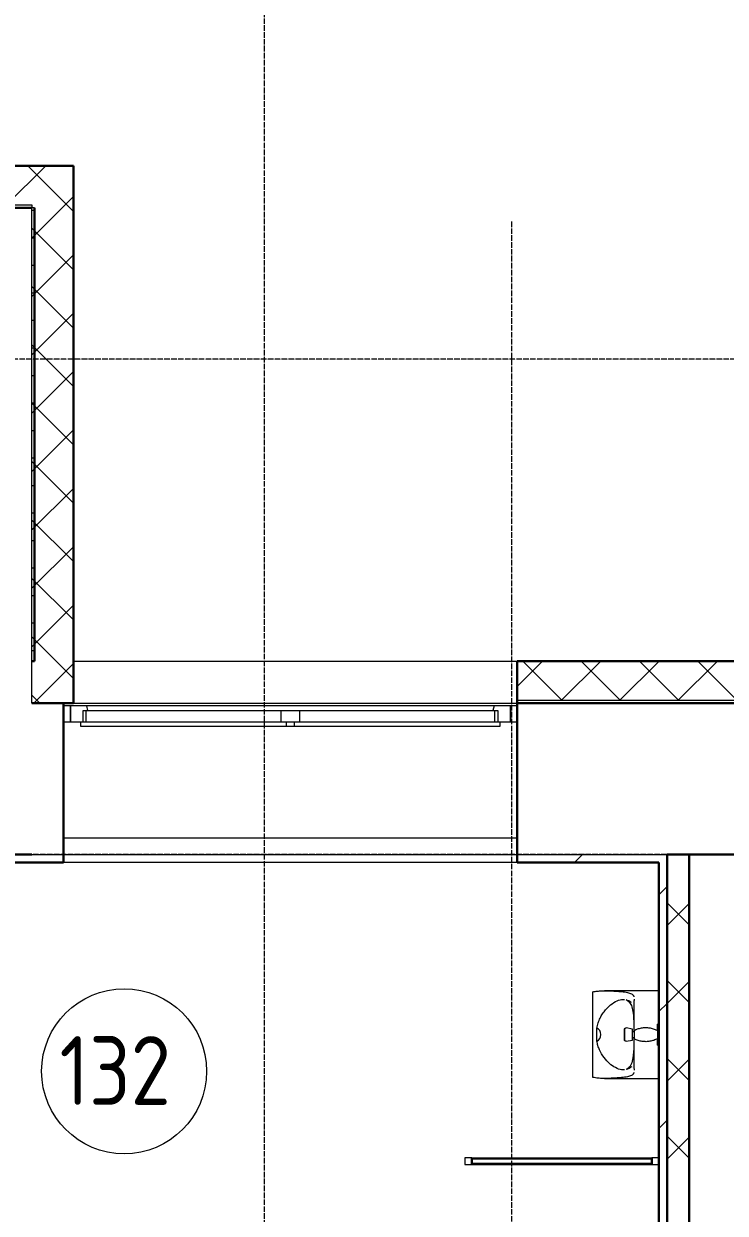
# Model space of a CAD drawing. Header units: millimetres. Extents: x -215207 to 92095, y -30385 to 123050.
# Drawn here: x -159009 to -156458, y -2063 to 2260 of the extents above; entities that cross this region are included whole.
import ezdxf

# ---------------------------------------------------------------- set-up
doc = ezdxf.new("R2010")
doc.units = ezdxf.units.MM
doc.linetypes.add('ADSK_Линия сетки', pattern=[25, 20, -2.5, 0, -2.5])
for name, color, linetype, lineweight in [('_ Окна', 7, 'Continuous', 9), ('Витраж', 7, 'Continuous', 9), ('Марки помещений', 7, 'Continuous', 20), ('Окна', 7, 'Continuous', 9), ('Оси', 7, 'Continuous', 9), ('Сантехника', 7, 'Continuous', 20), ('Стены внутренние', 7, 'Continuous', 20), ('Стены наружные', 7, 'Continuous', 20), ('Стены разрез', 7, 'Continuous', 30), ('Стены штриховка', 7, 'Continuous', 9)]:
    doc.layers.add(name, color=color, linetype=linetype, lineweight=lineweight)
doc.styles.add('GOST Common_3', font='GOST_Common.ttf', dxfattribs={"width": 0.9, "height": 2.5})

# ---------------------------------------------------------------- blocks, each defined once
blk = doc.blocks.new('1 этаж 21082025')
at = {"layer": '_ Окна'}
for p, q in [((41095.4, -31660), (41070.4, -31660)), ((41095.4, -31718), (41095.4, -31660)), ((42720.4, -31660), (42695.4, -31660)), ((42695.4, -31660), (42695.4, -31718)), ((41070.4, -31718), (41095.4, -31718)), ((42695.4, -31718), (42720.4, -31718))]:
    blk.add_line(p, q, dxfattribs=at)
at = {"layer": '_ Окна', "lineweight": 18}
for p, q in [((41154.9, -31660), (41095.4, -31660)), ((41095.4, -31660), (41095.4, -31718)), ((41141.4, -31718), (41141.4, -31677)), ((41141.4, -31677), (41153.4, -31677)), ((41159.4, -31677), (41154.9, -31660)), ((42636, -31660), (42631.4, -31677)), ((42695.4, -31660), (42636, -31660)), ((42637.4, -31677), (42649.4, -31677)), ((42649.4, -31677), (42649.4, -31718)), ((42695.4, -31718), (42695.4, -31660)), ((41095.4, -31718), (41133.4, -31718)), ((42657.4, -31718), (42695.4, -31718))]:
    blk.add_line(p, q, dxfattribs=at)
at = {"layer": 'Витраж', "lineweight": 18, "extrusion": (0, 0, -1)}
for p, q in [((42555, -33302.5), (42530, -33302.5)), ((42530, -33302.5), (42530, -33327.5)), ((42555, -33327.5), (42555, -33302.5)), ((42530, -33327.5), (42555, -33327.5))]:
    blk.add_line(p, q, dxfattribs=at)
at = {"layer": 'Витраж'}
for p, q in [((42555, -33302.5), (43210, -33302.5)), ((42555, -33327.5), (43210, -33327.5))]:
    blk.add_line(p, q, dxfattribs=at)
at = {"layer": 'Витраж', "lineweight": 18}
for p, q in [((43235, -33302.5), (43210, -33302.5)), ((43210, -33302.5), (43210, -33327.5)), ((43235, -33327.5), (43235, -33302.5)), ((43210, -33327.5), (43235, -33327.5))]:
    blk.add_line(p, q, dxfattribs=at)
at = {"layer": 'Марки помещений'}
blk.add_circle((41291, -32988.3), 300, dxfattribs=at)
at = {"layer": 'Окна'}
for p, q in [((41153.4, -31677), (41860.4, -31677)), ((41153.4, -31718), (41153.4, -31677)), ((42636, -31660), (41154.9, -31660)), ((41860.4, -31677), (41930.4, -31677)), ((41860.4, -31677), (41860.4, -31718)), ((41930.4, -31677), (42637.4, -31677)), ((41930.4, -31718), (41930.4, -31677)), ((42637.4, -31677), (42637.4, -31718)), ((41133.4, -31718), (41880.4, -31718)), ((41133.4, -31735), (41133.4, -31718)), ((41880.4, -31718), (41910.4, -31718)), ((41880.4, -31718), (41880.4, -31735)), ((41910.4, -31718), (42657.4, -31718)), ((41910.4, -31735), (41910.4, -31718)), ((42657.4, -31718), (42657.4, -31735)), ((41880.4, -31735), (41133.4, -31735)), ((41910.4, -31735), (41880.4, -31735)), ((42657.4, -31735), (41910.4, -31735))]:
    blk.add_line(p, q, dxfattribs=at)
at = {"layer": 'Оси', "linetype": 'ADSK_Линия сетки'}
for p, q in [((41800, 5350.6), (41800, -60626.1)), ((42700, -29900), (42700, -59356.1)), ((62867.3, -30400), (-14072.3, -30400)), ((62867.3, -32200), (-14072.3, -32200))]:
    blk.add_line(p, q, dxfattribs=at)
at = {"layer": 'Сантехника'}
for p, q in [((42995, -33010.5), (42995, -32699.5)), ((43235, -32695.5), (43037.9, -32695.5)), ((43120.3, -32730.5), (43116.3, -32728.9)), ((43125.8, -32732.8), (43120.3, -32730.5)), ((43131.2, -32735.4), (43125.8, -32732.8)), ((43136.4, -32738.2), (43131.2, -32735.4)), ((43144.8, -32745), (43144.8, -32846.3)), ((43009.8, -32855), (43009.8, -32831.4)), ((43110.5, -32835), (43110.6, -32834.8)), ((43110.5, -32835.2), (43110.5, -32835)), ((43110.5, -32835.3), (43110.5, -32835.2)), ((43110.5, -32835.5), (43110.5, -32835.3)), ((43110.5, -32835.7), (43110.5, -32835.5)), ((43110.5, -32835.7), (43110.5, -32835.8)), ((43110.5, -32835.9), (43110.5, -32835.8)), ((43110.5, -32835.8), (43110.5, -32835.8)), ((43110.5, -32835.8), (43110.5, -32835.8)), ((43110.5, -32835.8), (43110.5, -32835.8)), ((43110.5, -32835.8), (43110.5, -32835.9)), ((43110.5, -32836), (43110.5, -32835.9)), ((43110.5, -32835.9), (43110.5, -32836)), ((43110.5, -32836.2), (43110.5, -32836)), ((43110.5, -32836), (43110.5, -32836.1)), ((43110.5, -32836.1), (43110.5, -32836.3)), ((43110.5, -32836.4), (43110.5, -32836.2)), ((43110.5, -32836.3), (43110.5, -32836.5)), ((43110.5, -32836.6), (43110.5, -32836.4)), ((43110.5, -32836.5), (43110.5, -32836.7)), ((43110.5, -32836.8), (43110.5, -32836.6)), ((43110.5, -32836.7), (43110.5, -32837)), ((43110.5, -32837.1), (43110.5, -32836.8)), ((43110.5, -32837), (43110.5, -32837.3)), ((43110.5, -32837.4), (43110.5, -32837.1)), ((43110.5, -32837.3), (43110.5, -32837.6)), ((43110.5, -32837.7), (43110.5, -32837.4)), ((43110.5, -32837.6), (43110.5, -32837.9)), ((43110.5, -32838), (43110.5, -32837.7)), ((43110.5, -32837.9), (43110.5, -32838.3)), ((43110.5, -32838.4), (43110.5, -32838)), ((43110.5, -32838.3), (43110.5, -32838.7)), ((43110.5, -32838.8), (43110.5, -32838.4)), ((43110.5, -32838.7), (43110.5, -32839.1)), ((43110.5, -32839.2), (43110.5, -32838.8)), ((43110.5, -32839.1), (43110.5, -32839.6)), ((43110.5, -32839.7), (43110.5, -32839.2)), ((43110.5, -32839.6), (43110.5, -32840)), ((43110.5, -32840.2), (43110.5, -32839.7)), ((43110.5, -32840), (43110.5, -32840.5)), ((43110.5, -32840.7), (43110.5, -32840.2)), ((43110.5, -32840.5), (43110.5, -32841)), ((43110.5, -32841.2), (43110.5, -32840.7)), ((43110.5, -32841), (43110.5, -32841.6)), ((43110.5, -32841.7), (43110.5, -32841.2)), ((43110.5, -32841.6), (43110.5, -32842.2)), ((43110.5, -32842.3), (43110.5, -32841.7)), ((43110.5, -32842.2), (43110.5, -32842.7)), ((43110.5, -32842.9), (43110.5, -32842.3)), ((43110.5, -32842.7), (43110.5, -32843.3)), ((43110.5, -32843.5), (43110.5, -32842.9)), ((43110.5, -32843.3), (43110.5, -32844)), ((43110.5, -32844.1), (43110.5, -32843.5)), ((43110.5, -32844), (43110.5, -32844.6)), ((43110.5, -32844.8), (43110.5, -32844.1)), ((43110.5, -32844.6), (43110.5, -32845.3)), ((43110.5, -32845.4), (43110.5, -32844.8)), ((43110.5, -32845.3), (43110.5, -32845.9)), ((43110.5, -32846.1), (43110.5, -32845.4)), ((43110.5, -32845.9), (43110.5, -32846.6)), ((43110.5, -32846.8), (43110.5, -32846.1)), ((43110.5, -32846.6), (43110.5, -32847.3)), ((43110.5, -32847.5), (43110.5, -32846.8)), ((43110.5, -32847.3), (43110.5, -32848)), ((43110.5, -32848.2), (43110.5, -32847.5)), ((43110.5, -32848), (43110.5, -32848.7)), ((43110.5, -32848.9), (43110.5, -32848.2)), ((43110.5, -32848.7), (43110.5, -32849.5)), ((43110.5, -32849.7), (43110.5, -32848.9)), ((43110.5, -32849.5), (43110.5, -32850.2)), ((43110.5, -32850.4), (43110.5, -32849.7)), ((43110.5, -32850.2), (43110.5, -32851)), ((43110.5, -32851.2), (43110.5, -32850.4)), ((43110.5, -32851), (43110.5, -32851.7)), ((43110.5, -32851.9), (43110.5, -32851.2)), ((43110.5, -32851.7), (43110.5, -32852.5)), ((43110.6, -32834.6), (43110.7, -32834.4)), ((43110.6, -32834.8), (43110.6, -32834.6)), ((43110.7, -32834.2), (43110.8, -32834)), ((43110.7, -32834.4), (43110.7, -32834.2)), ((43110.8, -32834), (43110.9, -32833.8)), ((43110.9, -32833.6), (43111, -32833.4)), ((43110.9, -32833.8), (43110.9, -32833.6)), ((43111, -32833.4), (43111.1, -32833.3)), ((43111.1, -32833.3), (43111.2, -32833.1)), ((43111.2, -32833.1), (43111.3, -32832.9)), ((43111.3, -32832.9), (43111.4, -32832.8)), ((43111.4, -32832.8), (43111.6, -32832.6)), ((43111.6, -32832.6), (43111.7, -32832.5)), ((43111.7, -32832.5), (43111.8, -32832.3)), ((43111.8, -32832.3), (43112, -32832.2)), ((43112, -32832.2), (43112.1, -32832)), ((43112.1, -32832), (43112.3, -32831.9)), ((43112.3, -32831.9), (43112.4, -32831.8)), ((43112.4, -32831.8), (43112.6, -32831.7)), ((43112.6, -32831.7), (43112.8, -32831.5)), ((43112.8, -32831.5), (43112.9, -32831.4)), ((43112.9, -32831.4), (43113.1, -32831.3)), ((43113.1, -32831.3), (43113.3, -32831.2)), ((43113.3, -32831.2), (43113.5, -32831.2)), ((43113.5, -32831.2), (43113.6, -32831.1)), ((43113.6, -32831.1), (43113.8, -32831)), ((43113.8, -32831), (43114, -32831)), ((43114, -32831), (43114.2, -32830.9)), ((43114.2, -32830.9), (43114.4, -32830.9)), ((43114.4, -32830.9), (43114.6, -32830.8)), ((43114.6, -32830.8), (43114.8, -32830.8)), ((43114.8, -32830.8), (43115, -32830.8)), ((43115, -32830.8), (43115.2, -32830.8)), ((43115.2, -32830.8), (43115.4, -32830.7)), ((43115.4, -32830.7), (43115.6, -32830.8)), ((43115.6, -32830.8), (43115.8, -32830.8)), ((43115.8, -32830.8), (43116, -32830.8)), ((43116, -32830.8), (43116.2, -32830.8)), ((43116.2, -32830.8), (43116.3, -32830.8)), ((43140, -32835), (43116.3, -32830.8)), ((43140, -32855), (43140, -32835)), ((43145, -32845), (43140, -32845)), ((43144.6, -32831.1), (43144.6, -32846.3)), ((43145, -32840), (43148.2, -32838.4)), ((43145, -32840), (43145, -32855)), ((43148.2, -32838.4), (43151.5, -32836.9)), ((43151.5, -32836.9), (43154.8, -32835.5)), ((43154.8, -32835.5), (43158.2, -32834.2)), ((43158.2, -32834.2), (43161.6, -32833.1)), ((43161.6, -32833.1), (43165.1, -32832.2)), ((43165.1, -32832.2), (43168.6, -32831.3)), ((43168.6, -32831.3), (43172.1, -32830.7)), ((43172.1, -32830.7), (43175.7, -32830.1)), ((43175.7, -32830.1), (43179.2, -32829.7)), ((43179.2, -32829.7), (43182.8, -32829.5)), ((43182.8, -32829.5), (43186.4, -32829.3)), ((43186.4, -32829.3), (43190, -32829.4)), ((43190, -32829.4), (43193.6, -32829.5)), ((43193.6, -32829.5), (43197.2, -32829.9)), ((43197.2, -32829.9), (43200.8, -32830.3)), ((43200.8, -32830.3), (43204.3, -32830.9)), ((43204.3, -32830.9), (43207.9, -32831.7)), ((43207.9, -32831.7), (43211.3, -32832.6)), ((43211.3, -32832.6), (43214.8, -32833.6)), ((43214.8, -32833.6), (43218.2, -32834.7)), ((43218.2, -32834.7), (43221.6, -32836)), ((43221.6, -32836), (43224.9, -32837.5)), ((43224.9, -32837.5), (43228.1, -32839)), ((43228.1, -32839), (43230, -32840)), ((43230, -32819.4), (43230.1, -32819.2)), ((43230, -32819.6), (43230, -32819.4)), ((43230, -32819.8), (43230, -32819.6)), ((43230, -32820), (43230, -32819.8)), ((43230, -32820.1), (43230, -32820)), ((43230, -32820), (43230, -32820)), ((43230, -32820), (43230, -32820)), ((43230, -32820), (43230, -32820.1)), ((43230, -32820.3), (43230, -32820.1)), ((43230, -32820.1), (43230, -32820.3)), ((43230, -32820.5), (43230, -32820.3)), ((43230, -32820.3), (43230, -32820.4)), ((43230, -32820.4), (43230, -32820.7)), ((43230, -32820.8), (43230, -32820.5)), ((43230, -32820.7), (43230, -32821)), ((43230, -32821.1), (43230, -32820.8)), ((43230, -32821), (43230, -32821.4)), ((43230, -32821.5), (43230, -32821.1)), ((43230, -32821.4), (43230, -32821.8)), ((43230, -32821.9), (43230, -32821.5)), ((43230, -32821.8), (43230, -32822.2)), ((43230, -32822.4), (43230, -32821.9)), ((43230, -32822.2), (43230, -32822.8)), ((43230, -32822.9), (43230, -32822.4)), ((43230, -32822.8), (43230, -32823.3)), ((43230, -32823.5), (43230, -32822.9)), ((43230, -32823.3), (43230, -32824)), ((43230, -32824.1), (43230, -32823.5)), ((43230, -32824), (43230, -32824.6)), ((43230, -32824.8), (43230, -32824.1)), ((43230, -32824.6), (43230, -32825.3)), ((43230, -32825.5), (43230, -32824.8)), ((43230, -32825.3), (43230, -32826.1)), ((43230, -32826.3), (43230, -32825.5)), ((43230, -32826.1), (43230, -32826.9)), ((43230, -32827.2), (43230, -32826.3)), ((43230, -32826.9), (43230, -32827.8)), ((43230, -32828), (43230, -32827.2)), ((43230, -32827.8), (43230, -32828.7)), ((43230, -32828.9), (43230, -32828)), ((43230, -32828.7), (43230, -32829.6)), ((43230, -32829.9), (43230, -32828.9)), ((43230, -32829.6), (43230, -32830.6)), ((43230, -32830.9), (43230, -32829.9)), ((43230, -32830.6), (43230, -32831.6)), ((43230, -32831.9), (43230, -32830.9)), ((43230, -32831.6), (43230, -32832.7)), ((43230, -32833), (43230, -32831.9)), ((43230, -32832.7), (43230, -32833.8)), ((43230, -32834.1), (43230, -32833)), ((43230, -32833.8), (43230, -32834.9)), ((43230, -32835.2), (43230, -32834.1)), ((43230, -32834.9), (43230, -32836.1)), ((43230, -32836.4), (43230, -32835.2)), ((43230, -32836.1), (43230, -32837.3)), ((43230, -32837.6), (43230, -32836.4)), ((43230, -32837.3), (43230, -32838.5)), ((43230, -32838.8), (43230, -32837.6)), ((43230, -32838.5), (43230, -32839.8)), ((43230, -32839.8), (43230, -32841)), ((43230, -32841), (43230, -32842.3)), ((43230, -32842.3), (43230, -32843.6)), ((43230, -32843.6), (43230, -32845)), ((43230, -32845), (43230, -32846.3)), ((43230, -32846.3), (43230, -32847.7)), ((43230, -32847.7), (43230, -32849.1)), ((43230, -32849.1), (43230, -32850.4)), ((43230, -32850.4), (43230, -32851.8)), ((43230, -32851.8), (43230, -32853.2)), ((43230.1, -32818.8), (43230.2, -32818.6)), ((43230.1, -32819), (43230.1, -32818.8)), ((43230.1, -32819.2), (43230.1, -32819)), ((43230.2, -32818.6), (43230.3, -32818.4)), ((43230.3, -32818.2), (43230.4, -32818.1)), ((43230.3, -32818.4), (43230.3, -32818.2)), ((43230.4, -32818.1), (43230.5, -32817.9)), ((43230.5, -32817.9), (43230.6, -32817.7)), ((43230.6, -32817.7), (43230.7, -32817.5)), ((43230.7, -32817.5), (43230.8, -32817.3)), ((43230.8, -32817.3), (43230.9, -32817.2)), ((43230.9, -32817.2), (43231, -32817)), ((43231, -32817), (43231.1, -32816.9)), ((43231.1, -32816.9), (43231.2, -32816.7)), ((43231.2, -32816.7), (43231.4, -32816.6)), ((43231.4, -32816.6), (43231.5, -32816.4)), ((43231.5, -32816.4), (43231.7, -32816.3)), ((43231.7, -32816.3), (43231.8, -32816.1)), ((43231.8, -32816.1), (43232, -32816)), ((43232, -32816), (43232.1, -32815.9)), ((43232.1, -32815.9), (43232.3, -32815.8)), ((43232.3, -32815.8), (43232.5, -32815.7)), ((43232.5, -32815.7), (43232.6, -32815.6)), ((43232.6, -32815.6), (43232.8, -32815.5)), ((43232.8, -32815.5), (43233, -32815.4)), ((43233, -32815.4), (43233.2, -32815.3)), ((43233.2, -32815.3), (43233.4, -32815.3)), ((43233.4, -32815.3), (43233.6, -32815.2)), ((43233.6, -32815.2), (43233.8, -32815.2)), ((43233.8, -32815.2), (43234, -32815.1)), ((43234, -32815.1), (43234.2, -32815.1)), ((43234.2, -32815.1), (43234.3, -32815)), ((43234.3, -32815), (43234.5, -32815)), ((43234.5, -32815), (43234.7, -32815)), ((43234.7, -32815), (43234.9, -32815)), ((43234.9, -32815), (43235, -32815)), ((43009.8, -32878.6), (43009.8, -32855)), ((43110.5, -32852.7), (43110.5, -32851.9)), ((43110.5, -32852.5), (43110.5, -32853.3)), ((43110.5, -32853.5), (43110.5, -32852.7)), ((43110.5, -32853.3), (43110.5, -32854)), ((43110.5, -32854.2), (43110.5, -32853.5)), ((43110.5, -32854), (43110.5, -32854.8)), ((43110.5, -32855), (43110.5, -32854.2)), ((43110.5, -32854.8), (43110.5, -32855)), ((43110.5, -32855), (43110.5, -32855.8)), ((43110.5, -32855.2), (43110.5, -32855)), ((43110.5, -32856), (43110.5, -32855.2)), ((43110.5, -32855.8), (43110.5, -32856.5)), ((43110.5, -32856.7), (43110.5, -32856)), ((43110.5, -32856.5), (43110.5, -32857.3)), ((43110.5, -32857.5), (43110.5, -32856.7)), ((43110.5, -32857.3), (43110.5, -32858.1)), ((43110.5, -32858.3), (43110.5, -32857.5)), ((43110.5, -32858.1), (43110.5, -32858.8)), ((43110.5, -32859), (43110.5, -32858.3)), ((43110.5, -32858.8), (43110.5, -32859.6)), ((43110.5, -32859.8), (43110.5, -32859)), ((43110.5, -32859.6), (43110.5, -32860.3)), ((43110.5, -32860.5), (43110.5, -32859.8)), ((43110.5, -32860.3), (43110.5, -32861.1)), ((43110.5, -32861.3), (43110.5, -32860.5)), ((43110.5, -32861.1), (43110.5, -32861.8)), ((43110.5, -32862), (43110.5, -32861.3)), ((43110.5, -32861.8), (43110.5, -32862.5)), ((43110.5, -32862.7), (43110.5, -32862)), ((43110.5, -32862.5), (43110.5, -32863.2)), ((43110.5, -32863.4), (43110.5, -32862.7)), ((43110.5, -32863.2), (43110.5, -32863.9)), ((43110.5, -32864.1), (43110.5, -32863.4)), ((43110.5, -32863.9), (43110.5, -32864.6)), ((43110.5, -32864.7), (43110.5, -32864.1)), ((43110.5, -32864.6), (43110.5, -32865.2)), ((43110.5, -32865.4), (43110.5, -32864.7)), ((43110.5, -32865.2), (43110.5, -32865.9)), ((43110.5, -32866), (43110.5, -32865.4)), ((43110.5, -32865.9), (43110.5, -32866.5)), ((43110.5, -32866.7), (43110.5, -32866)), ((43110.5, -32866.5), (43110.5, -32867.1)), ((43110.5, -32867.3), (43110.5, -32866.7)), ((43110.5, -32867.1), (43110.5, -32867.7)), ((43110.5, -32867.8), (43110.5, -32867.3)), ((43110.5, -32867.7), (43110.5, -32868.3)), ((43110.5, -32868.4), (43110.5, -32867.8)), ((43110.5, -32868.3), (43110.5, -32868.8)), ((43110.5, -32869), (43110.5, -32868.4)), ((43110.5, -32868.8), (43110.5, -32869.3)), ((43110.5, -32869.5), (43110.5, -32869)), ((43110.5, -32869.3), (43110.5, -32869.8)), ((43110.5, -32870), (43110.5, -32869.5)), ((43110.5, -32869.8), (43110.5, -32870.3)), ((43110.5, -32870.4), (43110.5, -32870)), ((43110.5, -32870.3), (43110.5, -32870.8)), ((43110.5, -32870.9), (43110.5, -32870.4)), ((43110.5, -32870.8), (43110.5, -32871.2)), ((43110.5, -32871.3), (43110.5, -32870.9)), ((43110.5, -32871.2), (43110.5, -32871.6)), ((43110.5, -32871.7), (43110.5, -32871.3)), ((43110.5, -32871.6), (43110.5, -32872)), ((43110.5, -32872.1), (43110.5, -32871.7)), ((43110.5, -32872), (43110.5, -32872.3)), ((43110.5, -32872.4), (43110.5, -32872.1)), ((43110.5, -32872.3), (43110.5, -32872.6)), ((43110.5, -32872.7), (43110.5, -32872.4)), ((43110.5, -32872.6), (43110.5, -32872.9)), ((43110.5, -32873), (43110.5, -32872.7)), ((43110.5, -32872.9), (43110.5, -32873.2)), ((43110.5, -32873.3), (43110.5, -32873)), ((43110.5, -32873.2), (43110.5, -32873.4)), ((43110.5, -32873.5), (43110.5, -32873.3)), ((43110.5, -32873.4), (43110.5, -32873.6)), ((43110.5, -32873.7), (43110.5, -32873.5)), ((43110.5, -32873.6), (43110.5, -32873.8)), ((43110.5, -32873.9), (43110.5, -32873.7)), ((43110.5, -32873.8), (43110.5, -32874)), ((43110.5, -32874), (43110.5, -32873.9)), ((43110.5, -32874), (43110.5, -32874.1)), ((43110.5, -32874.1), (43110.5, -32874)), ((43110.5, -32874.1), (43110.5, -32874.2)), ((43110.5, -32874.2), (43110.5, -32874.1)), ((43110.5, -32874.2), (43110.5, -32874.2)), ((43110.5, -32874.2), (43110.5, -32874.2)), ((43110.5, -32874.3), (43110.5, -32874.2)), ((43110.5, -32874.2), (43110.5, -32874.2)), ((43110.5, -32874.4), (43110.5, -32874.3)), ((43110.5, -32874.6), (43110.5, -32874.4)), ((43110.5, -32874.8), (43110.5, -32874.6)), ((43110.5, -32875), (43110.5, -32874.8)), ((43110.5, -32875.2), (43110.5, -32875)), ((43110.6, -32875.4), (43110.5, -32875.2)), ((43110.6, -32875.6), (43110.6, -32875.4)), ((43110.7, -32875.8), (43110.6, -32875.6)), ((43110.8, -32875.9), (43110.7, -32875.8)), ((43110.8, -32876.1), (43110.8, -32875.9)), ((43110.9, -32876.3), (43110.8, -32876.1)), ((43111, -32876.5), (43110.9, -32876.3)), ((43111.1, -32876.7), (43111, -32876.5)), ((43111.2, -32876.8), (43111.1, -32876.7)), ((43111.3, -32877), (43111.2, -32876.8)), ((43111.4, -32877.2), (43111.3, -32877)), ((43111.5, -32877.3), (43111.4, -32877.2)), ((43111.6, -32877.5), (43111.5, -32877.3)), ((43111.8, -32877.6), (43111.6, -32877.5)), ((43111.9, -32877.8), (43111.8, -32877.6)), ((43112.1, -32877.9), (43111.9, -32877.8)), ((43112.2, -32878.1), (43112.1, -32877.9)), ((43112.4, -32878.2), (43112.2, -32878.1)), ((43112.5, -32878.3), (43112.4, -32878.2)), ((43112.7, -32878.4), (43112.5, -32878.3)), ((43112.9, -32878.5), (43112.7, -32878.4)), ((43113, -32878.6), (43112.9, -32878.5)), ((43113.2, -32878.7), (43113, -32878.6)), ((43113.4, -32878.8), (43113.2, -32878.7)), ((43113.6, -32878.9), (43113.4, -32878.8)), ((43113.8, -32879), (43113.6, -32878.9)), ((43114, -32879), (43113.8, -32879)), ((43114.1, -32879.1), (43114, -32879)), ((43114.3, -32879.1), (43114.1, -32879.1)), ((43114.5, -32879.2), (43114.3, -32879.1)), ((43114.7, -32879.2), (43114.5, -32879.2)), ((43114.9, -32879.2), (43114.7, -32879.2)), ((43115.1, -32879.2), (43114.9, -32879.2)), ((43115.3, -32879.2), (43115.1, -32879.2)), ((43115.5, -32879.3), (43115.3, -32879.2)), ((43115.7, -32879.2), (43115.5, -32879.3)), ((43115.9, -32879.2), (43115.7, -32879.2)), ((43116.1, -32879.2), (43115.9, -32879.2)), ((43116.3, -32879.2), (43116.1, -32879.2)), ((43116.3, -32879.2), (43140, -32875)), ((43140, -32875), (43140, -32855)), ((43140, -32865), (43145, -32865)), ((43144.6, -32863.7), (43144.6, -32878.9)), ((43144.8, -32863.7), (43144.8, -32965)), ((43145, -32855), (43145, -32870)), ((43146.9, -32871), (43145, -32870)), ((43150.1, -32872.5), (43146.9, -32871)), ((43153.4, -32874), (43150.1, -32872.5)), ((43156.8, -32875.3), (43153.4, -32874)), ((43160.2, -32876.4), (43156.8, -32875.3)), ((43163.7, -32877.4), (43160.2, -32876.4)), ((43167.1, -32878.3), (43163.7, -32877.4)), ((43170.7, -32879.1), (43167.1, -32878.3)), ((43174.2, -32879.7), (43170.7, -32879.1)), ((43177.8, -32880.1), (43174.2, -32879.7)), ((43181.4, -32880.5), (43177.8, -32880.1)), ((43185, -32880.6), (43181.4, -32880.5)), ((43188.6, -32880.7), (43185, -32880.6)), ((43192.2, -32880.5), (43188.6, -32880.7)), ((43195.8, -32880.3), (43192.2, -32880.5)), ((43199.3, -32879.9), (43195.8, -32880.3)), ((43202.9, -32879.3), (43199.3, -32879.9)), ((43206.4, -32878.7), (43202.9, -32879.3)), ((43209.9, -32877.8), (43206.4, -32878.7)), ((43213.4, -32876.9), (43209.9, -32877.8)), ((43216.8, -32875.8), (43213.4, -32876.9)), ((43220.2, -32874.5), (43216.8, -32875.8)), ((43223.5, -32873.1), (43220.2, -32874.5)), ((43226.8, -32871.6), (43223.5, -32873.1)), ((43230, -32870), (43226.8, -32871.6)), ((43230, -32853.2), (43230, -32854.6)), ((43230, -32854.6), (43230, -32855)), ((43230, -32855), (43230, -32856.4)), ((43230, -32856.4), (43230, -32857.8)), ((43230, -32857.8), (43230, -32859.2)), ((43230, -32859.2), (43230, -32860.6)), ((43230, -32860.6), (43230, -32862)), ((43230, -32862), (43230, -32863.3)), ((43230, -32863.3), (43230, -32864.7)), ((43230, -32864.7), (43230, -32866)), ((43230, -32866), (43230, -32867.3)), ((43230, -32867.3), (43230, -32868.6)), ((43230, -32868.6), (43230, -32869.9)), ((43230, -32869.9), (43230, -32871.2)), ((43230, -32871.5), (43230, -32870.2)), ((43230, -32871.2), (43230, -32872.4)), ((43230, -32872.7), (43230, -32871.5)), ((43230, -32872.4), (43230, -32873.6)), ((43230, -32873.9), (43230, -32872.7)), ((43230, -32873.6), (43230, -32874.8)), ((43230, -32875.1), (43230, -32873.9)), ((43230, -32874.8), (43230, -32875.9)), ((43230, -32876.2), (43230, -32875.1)), ((43230, -32875.9), (43230, -32877)), ((43230, -32877.3), (43230, -32876.2)), ((43230, -32877), (43230, -32878.1)), ((43230, -32878.4), (43230, -32877.3)), ((43230, -32878.1), (43230, -32879.1)), ((43230, -32879.4), (43230, -32878.4)), ((43230, -32879.1), (43230, -32880.1)), ((43230, -32880.4), (43230, -32879.4)), ((43230, -32880.1), (43230, -32881.1)), ((43230, -32881.3), (43230, -32880.4)), ((43230, -32881.1), (43230, -32882)), ((43230, -32882.2), (43230, -32881.3)), ((43230, -32882), (43230, -32882.8)), ((43230, -32883.1), (43230, -32882.2)), ((43230, -32882.8), (43230, -32883.7)), ((43230, -32883.9), (43230, -32883.1)), ((43230, -32883.7), (43230, -32884.5)), ((43230, -32884.7), (43230, -32883.9)), ((43230, -32884.5), (43230, -32885.2)), ((43230, -32885.4), (43230, -32884.7)), ((43230, -32885.2), (43230, -32885.9)), ((43230, -32886), (43230, -32885.4)), ((43230, -32885.9), (43230, -32886.5)), ((43230, -32886.7), (43230, -32886)), ((43230, -32886.5), (43230, -32887.1)), ((43230, -32887.2), (43230, -32886.7)), ((43230, -32887.1), (43230, -32887.6)), ((43230, -32887.8), (43230, -32887.2)), ((43230, -32887.6), (43230, -32888.1)), ((43230, -32888.2), (43230, -32887.8)), ((43230, -32888.1), (43230, -32888.5)), ((43230, -32888.6), (43230, -32888.2)), ((43230, -32888.5), (43230, -32888.9)), ((43230, -32889), (43230, -32888.6)), ((43230, -32888.9), (43230, -32889.2)), ((43230, -32889.3), (43230, -32889)), ((43230, -32889.2), (43230, -32889.5)), ((43230, -32889.6), (43230, -32889.3)), ((43230, -32889.5), (43230, -32889.7)), ((43230, -32889.7), (43230, -32889.6)), ((43230, -32889.7), (43230, -32889.9)), ((43230, -32889.9), (43230, -32889.7)), ((43230, -32889.9), (43230, -32890)), ((43230, -32890), (43230, -32889.9)), ((43230, -32890.1), (43230, -32890)), ((43230, -32890), (43230, -32890)), ((43230, -32890), (43230, -32890)), ((43230, -32890.3), (43230, -32890.1)), ((43230, -32890.5), (43230, -32890.3)), ((43230, -32890.7), (43230, -32890.5)), ((43230.1, -32890.8), (43230, -32890.7)), ((43230.1, -32891), (43230.1, -32890.8)), ((43230.2, -32891.2), (43230.1, -32891)), ((43230.2, -32891.4), (43230.2, -32891.2)), ((43230.3, -32891.6), (43230.2, -32891.4)), ((43230.3, -32891.8), (43230.3, -32891.6)), ((43230.4, -32892), (43230.3, -32891.8)), ((43230.5, -32892.2), (43230.4, -32892)), ((43230.6, -32892.4), (43230.5, -32892.2)), ((43230.7, -32892.5), (43230.6, -32892.4)), ((43230.8, -32892.7), (43230.7, -32892.5)), ((43230.9, -32892.9), (43230.8, -32892.7)), ((43231, -32893), (43230.9, -32892.9)), ((43231.1, -32893.2), (43231, -32893)), ((43231.3, -32893.3), (43231.1, -32893.2)), ((43231.4, -32893.5), (43231.3, -32893.3)), ((43231.6, -32893.6), (43231.4, -32893.5)), ((43231.7, -32893.8), (43231.6, -32893.6)), ((43231.9, -32893.9), (43231.7, -32893.8)), ((43232, -32894), (43231.9, -32893.9)), ((43232.2, -32894.1), (43232, -32894)), ((43232.3, -32894.2), (43232.2, -32894.1)), ((43232.5, -32894.3), (43232.3, -32894.2)), ((43232.7, -32894.4), (43232.5, -32894.3)), ((43232.9, -32894.5), (43232.7, -32894.4)), ((43233.1, -32894.6), (43232.9, -32894.5)), ((43233.2, -32894.7), (43233.1, -32894.6)), ((43233.4, -32894.7), (43233.2, -32894.7)), ((43233.6, -32894.8), (43233.4, -32894.7)), ((43233.8, -32894.9), (43233.6, -32894.8)), ((43234, -32894.9), (43233.8, -32894.9)), ((43234.2, -32894.9), (43234, -32894.9)), ((43234.4, -32895), (43234.2, -32894.9)), ((43234.6, -32895), (43234.4, -32895)), ((43234.8, -32895), (43234.6, -32895)), ((43235, -32895), (43234.8, -32895)), ((43116.3, -32981.1), (43121.9, -32978.9)), ((43121.9, -32978.9), (43127.4, -32976.5)), ((43127.4, -32976.5), (43132.7, -32973.9)), ((43132.7, -32973.9), (43137.8, -32971)), ((43037.9, -33014.5), (43235, -33014.5))]:
    blk.add_line(p, q, dxfattribs=at)
for major_axis, start_param, end_param in [((0, 25), 4.712389, 5.943447), ((0, -25), 0.339739, 1.570796)]:
    blk.add_ellipse((43002.7, -32855), major_axis=major_axis, ratio=0.859293, start_param=start_param, end_param=end_param, dxfattribs=at)
for points, knots in [([(42995, -32699.5), (43000.7, -32698.5), (43011.8, -32696.8), (43025.2, -32695.8), (43035.4, -32695.5), (43042.9, -32695.6), (43050.3, -32695.7), (43057.4, -32696), (43064.4, -32696.3), (43073.3, -32696.7), (43083.8, -32697.4), (43095.3, -32698.2), (43106.2, -32699.4), (43116.3, -32700.8), (43125.3, -32702.6), (43132.6, -32705), (43137.4, -32707.5), (43139.9, -32709.7), (43141.2, -32711.1), (43142, -32712.2), (43142.7, -32713.3), (43143.4, -32714.4), (43143.8, -32715.5), (43144.1, -32716.3), (43144.2, -32716.8), (43144.3, -32717.1), (43144.3, -32717.2)], [-1, -1, -1, -1, -0.9416667, -0.8833333, -0.8541667, -0.825, -0.7958333, -0.7666667, -0.7375, -0.7083333, -0.65, -0.5916667, -0.5333333, -0.4666667, -0.4, -0.3333333, -0.2666667, -0.2333333, -0.2166667, -0.2, -0.1833333, -0.1666667, -0.15, -0.1416667, -0.1375, -0.1333333, -0.1333333, -0.1333333, -0.1333333]), ([(43009.8, -32831.4), (43011, -32825), (43014.2, -32812.5), (43021.5, -32794.8), (43030.6, -32778.7), (43044.9, -32759.7), (43065.1, -32741.1), (43089.5, -32728.3), (43103.7, -32726.5), (43109.9, -32727.4)], [0, 0, 0, 0, 0.0526316, 0.1052632, 0.1578947, 0.2105263, 0.3157895, 0.4210526, 0.5263158, 0.5263158, 0.5263158, 0.5263158]), ([(43118.7, -32729.9), (43121.4, -32731.2), (43128.1, -32735.8), (43136.2, -32748.6), (43141.6, -32770.4), (43143.6, -32793.6), (43144.3, -32814.5), (43144.5, -32825.5), (43144.6, -32831.1)], [0.5789474, 0.5789474, 0.5789474, 0.5789474, 0.6315789, 0.7236842, 0.8157895, 0.9078947, 0.9539474, 1, 1, 1, 1]), ([(43145, -32725.7), (43145, -32725.9), (43145, -32726.2), (43145, -32726.8), (43145, -32727.8), (43145, -32729.5), (43144.9, -32731.7), (43144.9, -32734.8), (43144.9, -32739.1), (43144.8, -32742.9), (43144.8, -32745)], [-0.06666667, -0.06666667, -0.06666667, -0.06666667, -0.06458333, -0.0625, -0.05833333, -0.05, -0.04166667, -0.03333333, -0.01666667, 0, 0, 0, 0]), ([(43109.9, -32982.6), (43106.8, -32983), (43096.8, -32983), (43078.4, -32976.9), (43055.8, -32961.3), (43035.4, -32939.4), (43021.5, -32916.1), (43013.6, -32895.2), (43010.9, -32884.2), (43009.8, -32878.6)], [0.4736842, 0.4736842, 0.4736842, 0.4736842, 0.5263158, 0.6315789, 0.7236842, 0.8157895, 0.9078947, 0.9539474, 1, 1, 1, 1]), ([(43144.6, -32878.9), (43144.5, -32885.3), (43144.3, -32897.8), (43143.6, -32915.5), (43142.2, -32931.6), (43139.3, -32950.5), (43132.9, -32969.1), (43124.1, -32977.5), (43118.7, -32980.1)], [0, 0, 0, 0, 0.0526316, 0.1052632, 0.1578947, 0.2105263, 0.3157895, 0.4210526, 0.4210526, 0.4210526, 0.4210526]), ([(43144.8, -32965), (43144.8, -32968.1), (43144.9, -32972.3), (43144.9, -32977.2), (43145, -32980.5), (43145, -32982.7), (43145, -32984), (43145, -32984.3), (43145, -32984.4)], [-1, -1, -1, -1, -0.975, -0.9625, -0.95, -0.9375, -0.934375, -0.9328125, -0.9328125, -0.9328125, -0.9328125]), ([(43144.3, -32992.8), (43144.3, -32992.8), (43144.3, -32992.9), (43144.1, -32993.5), (43143.9, -32994.3), (43143.5, -32995.3), (43143.1, -32996.2), (43142.6, -32997), (43141.9, -32997.9), (43141.2, -32998.9), (43139.9, -33000.3), (43137.4, -33002.5), (43132.6, -33005), (43125.3, -33007.4), (43116.3, -33009.2), (43105.8, -33010.7), (43093.7, -33011.9), (43080.3, -33012.9), (43065.5, -33013.7), (43052, -33014.2), (43040.8, -33014.5), (43029.3, -33014.4), (43014.2, -33013.5), (43001.5, -33011.7), (42995, -33010.5)], [-0.8666667, -0.8666667, -0.8666667, -0.8666667, -0.865625, -0.8625, -0.85, -0.8375, -0.825, -0.8125, -0.8, -0.7833333, -0.7666667, -0.7333333, -0.6666667, -0.6, -0.5333333, -0.4666667, -0.4, -0.3333333, -0.2666667, -0.2, -0.1666667, -0.1333333, -0.0666667, 0, 0, 0, 0])]:
    blk.add_open_spline(points, degree=3, knots=knots, dxfattribs=at)
at = {"layer": 'Стены внутренние', "lineweight": 30}
for p, q in [((41107, -29698), (40320, -29698)), ((41107, -31650), (41107, -29698)), ((40955, -29850), (40405, -29850)), ((43840, -31498), (42720.4, -31498)), ((42720.4, -31498), (42720.4, -31640)), ((40955, -31650), (41107, -31650)), ((41070.4, -32200), (41070.4, -31650)), ((43840, -31650), (42720.4, -31650)), ((42720.4, -31650), (42720.4, -32200)), ((43345, -32200), (43745, -32200))]:
    blk.add_line(p, q, dxfattribs=at)
at = {"layer": 'Стены внутренние', "linetype": 'Continuous', "lineweight": 9}
for p, q in [((40863.2, -29840), (41003.2, -29700)), ((41093, -29850), (40943, -29700)), ((41065.3, -29850), (41105, -29810.3)), ((40955, -29960.3), (41065.3, -29850)), ((41105, -29862), (41093, -29850)), ((41105, -30074.2), (40955, -29924.2)), ((40955, -30172.5), (41105, -30022.5)), ((41105, -30286.3), (40955, -30136.3)), ((40955, -30384.6), (41105, -30234.6)), ((41105, -30498.4), (40955, -30348.4)), ((40955, -30596.7), (41105, -30446.7)), ((41105, -30710.6), (40955, -30560.6)), ((40955, -30808.9), (41105, -30658.9)), ((41107, -30693.7), (41105, -30690.2)), ((41105, -30922.7), (40955, -30772.7)), ((40955, -31021), (41105, -30871)), ((41105, -31134.8), (40955, -30984.8)), ((40955, -31233.1), (41105, -31083.1)), ((41105, -31347), (40955, -31197)), ((40955, -31445.3), (41105, -31295.3)), ((41105, -31559.1), (40955, -31409.1)), ((40962.4, -31650), (41105, -31507.4)), ((41105, -31507.4), (41107, -31505.4)), ((42722.4, -31587), (42809.4, -31500)), ((42883, -31640), (42743, -31500)), ((42881.6, -31640), (43021.6, -31500)), ((43095.1, -31640), (42955.1, -31500)), ((43093.7, -31640), (43233.7, -31500)), ((43307.2, -31640), (43167.2, -31500)), ((43305.8, -31640), (43445.8, -31500)), ((43519.4, -31640), (43379.4, -31500)), ((41107, -31561.1), (41105, -31559.1)), ((40983.8, -31650), (40955, -31621.2))]:
    blk.add_line(p, q, dxfattribs=at)
at = {"layer": 'Стены внутренние'}
for p, q in [((40955, -31650), (40955, -29850)), ((40965, -29850), (40955, -29850)), ((41107, -31498), (42720.4, -31498)), ((41107, -31650), (42720.4, -31650)), ((41070.4, -32140), (42720.4, -32140)), ((40955, -32200), (41070.4, -32200)), ((42720.4, -32200), (43265, -32200))]:
    blk.add_line(p, q, dxfattribs=at)
at = {"layer": 'Стены наружные', "linetype": 'Continuous', "lineweight": 9}
for p, q in [((40965, -29860.3), (40955, -29860.3)), ((40965, -29960.3), (40955, -29960.3)), ((40965, -30060.3), (40955, -30060.3)), ((40965, -30160.3), (40955, -30160.3)), ((40965, -30260.3), (40955, -30260.3)), ((40965, -30360.3), (40955, -30360.3)), ((40965, -30460.3), (40955, -30460.3)), ((40965, -30560.3), (40955, -30560.3)), ((40965, -30660.3), (40955, -30660.3)), ((40965, -30760.3), (40955, -30760.3)), ((40965, -30860.3), (40955, -30860.3)), ((40965, -30960.3), (40955, -30960.3)), ((40965, -31060.3), (40955, -31060.3)), ((40965, -31160.3), (40955, -31160.3)), ((40965, -31260.3), (40955, -31260.3)), ((40965, -31360.3), (40955, -31360.3)), ((40965, -31460.3), (40955, -31460.3)), ((42928, -32230), (42958, -32200)), ((43235, -32347.2), (43265, -32317.2)), ((43345, -32455.6), (43265, -32375.6)), ((43265, -32458.7), (43345, -32378.7)), ((43345, -32738.4), (43265, -32658.4)), ((43265, -32741.5), (43345, -32661.5)), ((43235, -32771.5), (43265, -32741.5)), ((43345, -33021.3), (43265, -32941.3)), ((43265, -33024.3), (43345, -32944.3)), ((43235, -33195.8), (43265, -33165.8)), ((43345, -33304.1), (43265, -33224.1)), ((43265, -33307.2), (43345, -33227.2))]:
    blk.add_line(p, q, dxfattribs=at)
at = {"layer": 'Стены наружные', "lineweight": 30}
for p, q in [((40965, -31498), (40965, -29850)), ((40955, -31498), (40965, -31498)), ((42720.4, -31640), (42720.4, -31650)), ((40955, -32200), (40795, -32200)), ((41070.4, -32230), (41070.4, -32200)), ((42720.4, -32200), (42720.4, -32230)), ((43345, -32200), (43265, -32200)), ((43265, -36295), (43265, -32200)), ((43345, -36295), (43345, -32200)), ((40825, -32230), (41070.4, -32230)), ((42720.4, -32230), (43235, -32230)), ((43235, -32230), (43235, -36265))]:
    blk.add_line(p, q, dxfattribs=at)
at = {"layer": 'Стены наружные'}
for p, q in [((40955, -32200), (43265, -32200)), ((42720.4, -32230), (41070.4, -32230))]:
    blk.add_line(p, q, dxfattribs=at)
at = {"layer": 'Стены разрез'}
for p, q in [((43210, -33305), (42555, -33305)), ((42555, -33305), (42555, -33325)), ((42555, -33325), (43210, -33325)), ((43210, -33325), (43210, -33305))]:
    blk.add_line(p, q, dxfattribs=at)
at = {"layer": 'Стены штриховка'}
for p, q in [((41107, -29700), (40322, -29700)), ((41105, -31500), (41105, -29698)), ((40320, -29840), (40955, -29840)), ((40955, -29840), (40955, -29850)), ((41107, -31500), (41105, -31500)), ((43838, -31500), (42722.4, -31500)), ((42722.4, -31640), (42722.4, -31500)), ((42720.4, -31640), (43840, -31640))]:
    blk.add_line(p, q, dxfattribs=at)
at = {"layer": 'Марки помещений', "style": 'GOST Common_3', "width": 0.9}
blk.add_text('132', height=250, dxfattribs=at).set_placement((41056.1, -33110.6))

msp = doc.modelspace()

# ---------------------------------------------------------------- block references
msp.add_blockref('1 этаж 21082025', (-199934.8, 31441.4))

doc.saveas('drawing.dxf')
